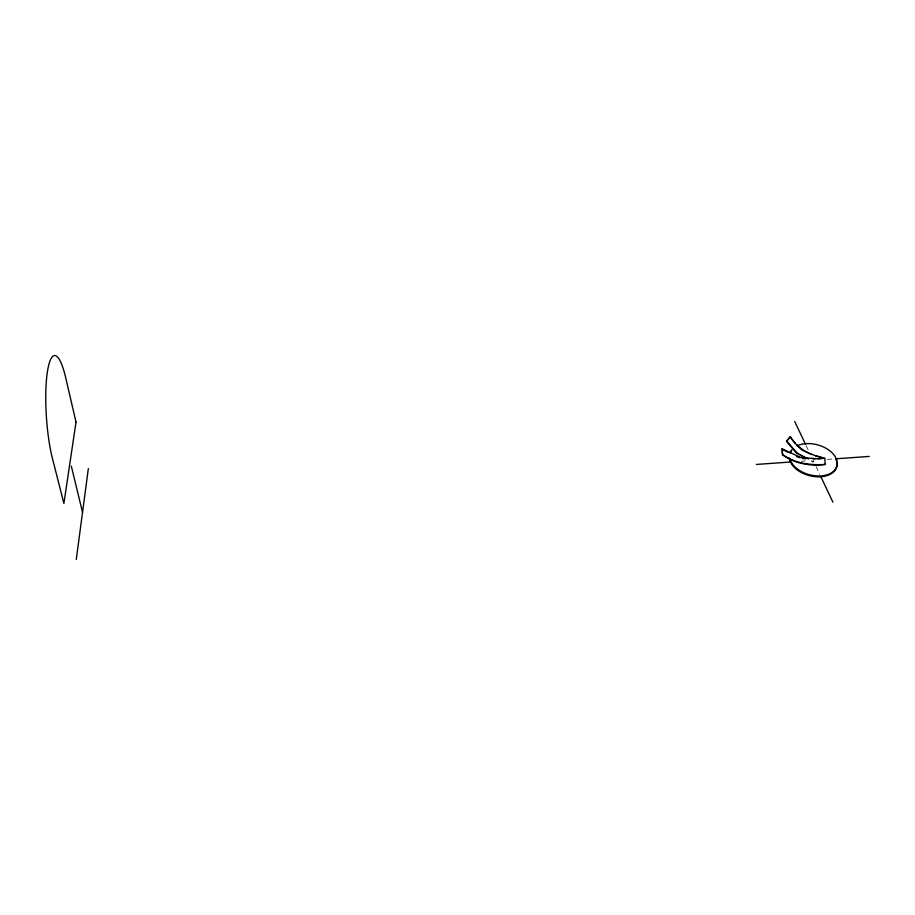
<?xml version="1.0" encoding="UTF-8"?>
<svg xmlns="http://www.w3.org/2000/svg" width="915" height="915" viewBox="0 0 915 915"><rect width="100%" height="100%" fill="white"/><g stroke="black" fill="none" stroke-linecap="round" stroke-linejoin="round"><path stroke-width="0.69" stroke-dasharray="4.58 3.43" d="M801.22 461.263L805.234 460.977M827.229 459.41L834.263 458.907M812.028 461.354L813.549 461.251M806.207 445.765L808.551 450.695M813.149 460.405L813.938 462.086M816.066 466.57L819.668 474.187M811.628 460.519L812.429 462.201"/><path stroke-width="1.37" d="M76.277 559.42L88.355 468.56M782.153 448.808L782.554 454.4C794.941 463.711 811.273 465.403 825.273 464.42C810.141 466.41 795.089 463.699 782.439 454.824L782.153 448.808L801.185 457.672L815.494 458.529M805.189 457.877L796.142 452.696L786.5 441.304L790.366 436.684C797.537 449.631 811.148 455.041 824.77 458.404L825.273 464.42M786.5 441.304L790.366 436.684M808.471 459.021L797.308 453.291L786.591 440.961M812.943 459.01L821.315 458.381M818.101 458.884L824.792 458.324L815.379 455.67M756.362 464.443L790.514 462.018M869.25 456.425L835.669 458.815A24.316 15.486 14.8 0 1 836.482 460.84M805.475 458.884L802.512 458.449M810.827 454.149L802.078 450.1L796.496 444.667M799.607 457.66L796.439 456.425M782.051 449.242L787.975 452.296M795.181 443.1L792.104 439.291M790.274 437.027L791.486 438.537M794.678 421.415L805.623 444.53M820.869 476.726L832.902 502.141M71.324 466.181L82.533 512.331M836.939 462.864A24.316 15.486 14.8 0 1 822.311 476.624L819.44 476.829A24.316 15.486 14.8 0 1 789.405 457.957M790.526 452.273A24.316 15.486 14.8 0 1 791.624 450.615M797.034 445.799A24.328 15.486 14.8 0 1 833.542 454.355A24.328 15.486 14.8 0 1 822.219 475.8A24.328 15.486 14.8 0 1 790 459.124M790.011 453.211A24.328 15.486 14.8 0 1 791.852 449.757M76.014 422.101L63.901 503.444L52.487 458.621A61.362 12.341 86.1 0 1 47.557 370.792A61.362 12.341 86.1 0 1 65.731 377.849L76.014 422.101"/></g></svg>
